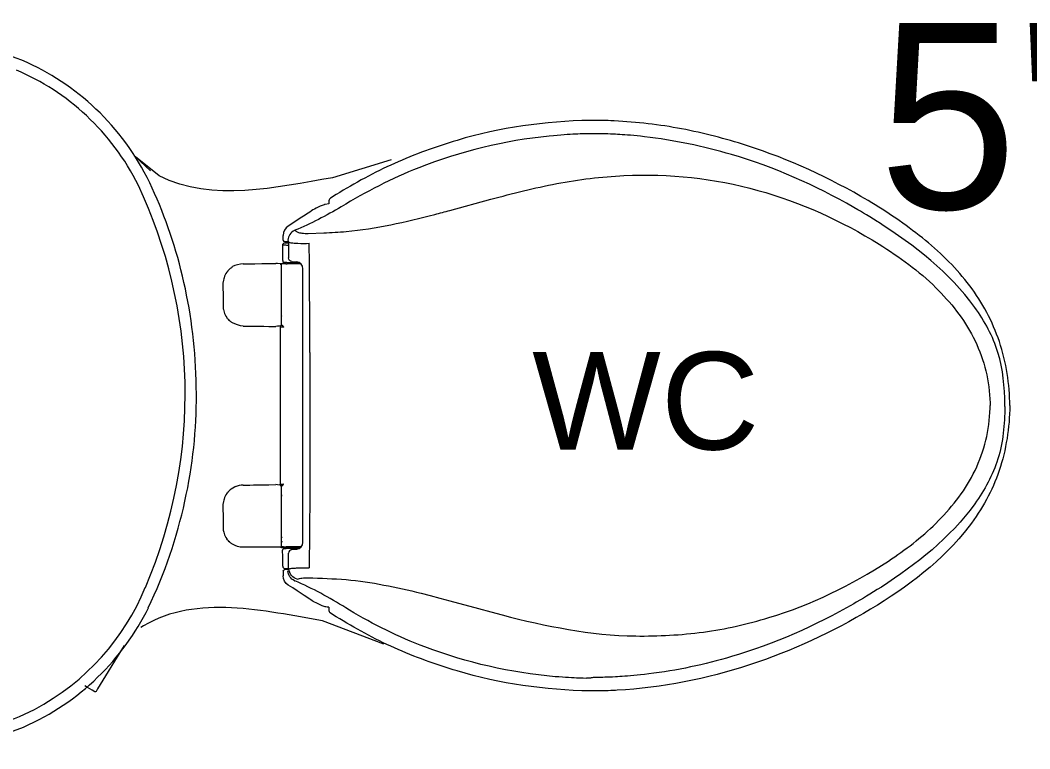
# Model space of a CAD drawing. Header units: inches. Extents: x 0 to 2865, y 0 to 4378.
# Drawn here: x 1212.54 to 1236.96, y 959.14 to 976.78 of the extents above; entities that cross this region are included whole.
import ezdxf

# ---------------------------------------------------------------- set-up
doc = ezdxf.new("R2010")
doc.units = ezdxf.units.IN
doc.layers.add('I-FIXTURE', color=8, linetype='Continuous', lineweight=5)
doc.layers.add('l-FIXTURE', color=7, linetype='Continuous', lineweight=5)
doc.layers.add('I-Furn Text', color=7, linetype='Continuous')
doc.layers.add('TTEXT', color=7, linetype='Continuous')
doc.styles.add('1 by 8 new', font='GOTHIC.TTF', dxfattribs={"height": 4.5})
doc.styles.add('A-ARCH-B01FL$0$Annotative', font='arial.ttf')

# ---------------------------------------------------------------- blocks, each defined once
blk = doc.blocks.new('A$C7D7620EA')
at = {"layer": 'I-FIXTURE'}
for points in [[(8.834, 14.568), (8.927, 14.579)], [(8.927, 14.579), (9.015, 14.588)], [(9.015, 14.588), (9.096, 14.595)], [(9.096, 14.595), (9.173, 14.602)], [(9.173, 14.602), (9.244, 14.608)], [(9.244, 14.608), (9.31, 14.613)], [(9.31, 14.613), (9.373, 14.617)], [(9.373, 14.617), (9.432, 14.62)], [(9.432, 14.62), (9.487, 14.624)], [(9.487, 14.624), (9.539, 14.627)], [(9.539, 14.627), (9.587, 14.629)], [(9.587, 14.629), (9.655, 14.632)], [(9.655, 14.632), (9.717, 14.634)], [(9.717, 14.634), (9.773, 14.636)], [(9.773, 14.636), (9.824, 14.637)], [(9.824, 14.637), (9.871, 14.639)], [(9.871, 14.639), (9.932, 14.64)], [(9.932, 14.64), (10.016, 14.64)], [(10.016, 14.64), (10.055, 14.641)], [(10.055, 14.641), (10.097, 14.641)], [(10.186, 14.64), (10.271, 14.637)], [(10.271, 14.637), (10.341, 14.636)], [(10.341, 14.636), (10.392, 14.634)], [(10.392, 14.634), (10.446, 14.632)], [(10.446, 14.632), (10.504, 14.629)], [(10.504, 14.629), (10.566, 14.626)], [(10.566, 14.626), (10.632, 14.623)], [(10.632, 14.623), (10.703, 14.618)], [(10.703, 14.618), (10.779, 14.614)], [(10.779, 14.614), (10.859, 14.608)], [(10.859, 14.608), (10.945, 14.601)], [(10.945, 14.601), (11.038, 14.593)], [(11.038, 14.593), (11.138, 14.583)], [(13.541, 12.785), (12.551, 13.055)], [(16.29, 13.166), (16.426, 13.078)], [(16.433, 13.07), (16.427, 13.077), (16.426, 13.078)], [(16.431, 13.075), (16.426, 13.078)], [(16.431, 13.075), (16.438, 13.069)], [(16.472, 12.997), (16.472, 12.942)], [(16.472, 12.942), (16.561, 12.928)], [(3.463, 12.674), (3.54, 12.72)], [(3.54, 12.72), (3.611, 12.763)], [(3.611, 12.763), (3.678, 12.802)], [(3.678, 12.802), (3.773, 12.857)], [(16.561, 12.928), (16.574, 12.925)], [(16.574, 12.925), (16.58, 12.923)], [(16.778, 12.837), (16.814, 12.818)], [(3.203, 12.514), (3.296, 12.571)], [(3.295, 12.571), (3.382, 12.625)], [(3.382, 12.625), (3.463, 12.674)], [(17.121, 12.62), (17.233, 12.546)], [(17.233, 12.546), (17.342, 12.475)], [(17.342, 12.475), (17.451, 12.406)], [(16.97, 12.228), (16.589, 12.241)], [(17.297, 12.3), (17.293, 12.302)], [(17.294, 12.302), (17.297, 12.3)], [(17.458, 12.063), (17.433, 12.017)], [(17.445, 11.997), (17.447, 11.998)], [(17.524, 12.003), (17.446, 12.003)], [(17.447, 11.998), (17.524, 12.003)], [(17.454, 12.026), (17.544, 12.033)], [(17.573, 12.064), (17.573, 12.18)], [(17.442, 11.938), (17.488, 11.938), (17.505, 11.939)], [(17.442, 11.929), (17.442, 11.634)], [(17.505, 11.939), (17.583, 11.945)], [(17.583, 11.571), (17.583, 11.945)], [(17.143, 11.487), (17.504, 11.495)], [(17.18, 11.517), (17.35, 11.518), (17.433, 11.519), (17.474, 11.519), (17.488, 11.52)], [(17.362, 11.547), (17.246, 11.537)], [(17.362, 11.547), (17.353, 11.549)], [(17.485, 11.494), (17.478, 11.494)], [(17.504, 11.495), (17.485, 11.494)], [(17.488, 11.52), (17.505, 11.52)], [(17.505, 11.495), (17.504, 11.495)], [(17.505, 11.52), (17.576, 11.525)], [(17.505, 11.495), (17.551, 11.492)], [(17.551, 11.492), (17.595, 11.492)], [(17.595, 11.492), (17.607, 11.492)], [(17.596, 11.491), (17.595, 11.492)], [(17.597, 11.49), (17.596, 11.491)], [(17.608, 11.491), (17.607, 11.492)], [(17.608, 11.492), (17.638, 11.49)], [(17.61, 11.491), (17.608, 11.492)], [(17.609, 11.49), (17.608, 11.491)], [(17.613, 11.49), (17.61, 11.491)], [(17.62, 11.487), (17.613, 11.49)], [(17.619, 11.487), (17.62, 11.488)], [(17.621, 11.486), (17.619, 11.487)], [(17.619, 11.487), (17.619, 11.479)], [(17.622, 11.489), (17.62, 11.488)], [(17.622, 11.489), (17.637, 11.49)], [(17.637, 11.49), (17.709, 11.498)], [(17.709, 11.498), (17.75, 11.503)], [(17.944, 11.499), (17.75, 11.503)], [(18.089, 11.497), (17.944, 11.499)], [(18.257, 11.495), (18.089, 11.497)], [(18.544, 11.494), (18.257, 11.495)], [(17.094, 4.75), (17.094, 11.371)], [(17.618, 11.468), (17.618, 10.01)], [(18.846, 11.383), (18.845, 11.384)], [(18.853, 11.377), (18.877, 11.357)], [(18.877, 11.357), (18.895, 11.339)], [(18.895, 11.339), (18.914, 11.319)], [(18.914, 11.319), (18.915, 11.315)], [(18.915, 11.315), (18.937, 11.289)], [(17.607, 10.232), (17.618, 10.25)], [(17.611, 10.108), (17.618, 10.108)], [(17.611, 10.033), (17.618, 10.034), (17.613, 10.033)], [(18.846, 10.095), (18.845, 10.094)], [(18.895, 10.139), (18.896, 10.14), (18.915, 10.161), (18.918, 10.164), (18.937, 10.189)], [(17.643, 9.963), (17.569, 9.957)], [(17.601, 10.005), (17.596, 10.003)], [(17.599, 9.986), (17.602, 9.996)], [(17.6, 9.986), (17.599, 9.986)], [(17.604, 9.987), (17.6, 9.986)], [(17.607, 10.006), (17.601, 10.005)], [(17.602, 10.002), (17.601, 10.005)], [(17.606, 9.987), (17.613, 9.999)], [(17.613, 10.006), (17.607, 10.006)], [(17.607, 9.987), (17.608, 9.987)], [(17.608, 9.987), (17.63, 9.988)], [(17.608, 9.987), (17.61, 9.988)], [(17.61, 9.988), (17.613, 9.989)], [(17.618, 10.006), (17.613, 10.006)], [(17.613, 10.003), (17.613, 10.006)], [(17.613, 9.999), (17.613, 10.003)], [(17.613, 9.989), (17.619, 9.992)], [(17.618, 10.01), (17.619, 9.991)], [(17.619, 9.991), (17.634, 9.993)], [(17.619, 9.991), (17.62, 9.991)], [(17.623, 9.989), (17.62, 9.991)], [(17.622, 9.989), (17.681, 9.982), (17.709, 9.979), (17.75, 9.974)], [(17.634, 9.993), (17.646, 9.995)], [(17.643, 9.963), (17.643, 6.159)], [(18.04, 9.98), (17.92, 9.978), (17.75, 9.974)], [(18.208, 9.982), (18.04, 9.98)], [(18.544, 9.984), (18.208, 9.982)], [(0, 8.059), (0, 8.149)], [(0.12, 8.036), (0.12, 8.084)], [(0.476, 8.084), (0.476, 8.061)], [(0.476, 8.036), (0.476, 8.061)], [(17.643, 6.159), (17.569, 6.164)], [(17.596, 6.118), (17.589, 6.123)], [(17.596, 6.136), (17.592, 6.137)], [(17.599, 6.135), (17.596, 6.136)], [(17.601, 6.116), (17.596, 6.118)], [(17.599, 6.135), (17.602, 6.125)], [(17.6, 6.135), (17.599, 6.135)], [(17.604, 6.135), (17.6, 6.135)], [(17.602, 6.119), (17.601, 6.116)], [(17.607, 6.115), (17.601, 6.116)], [(17.605, 6.135), (17.604, 6.135)], [(17.606, 6.135), (17.605, 6.135)], [(17.606, 6.135), (17.612, 6.124)], [(17.607, 6.135), (17.608, 6.135)], [(17.613, 6.115), (17.607, 6.115)], [(17.63, 6.133), (17.608, 6.135)], [(17.608, 6.135), (17.61, 6.134)], [(17.61, 6.134), (17.613, 6.133)], [(17.612, 6.124), (17.613, 6.121)], [(17.613, 6.133), (17.616, 6.131)], [(17.613, 6.121), (17.613, 6.118)], [(17.613, 6.118), (17.613, 6.115)], [(17.618, 6.115), (17.613, 6.115)], [(17.616, 6.131), (17.619, 6.13)], [(17.619, 6.119), (17.618, 6.111)], [(17.618, 6.111), (17.618, 4.654)], [(17.619, 6.13), (17.62, 6.131)], [(17.621, 6.13), (17.619, 6.13)], [(17.619, 6.13), (17.619, 6.122)], [(17.619, 6.122), (17.619, 6.119)], [(17.623, 6.132), (17.62, 6.131)], [(17.623, 6.132), (17.652, 6.136)], [(17.652, 6.136), (17.709, 6.142)], [(17.709, 6.142), (17.75, 6.147)], [(17.92, 6.143), (17.75, 6.147)], [(18.04, 6.141), (17.92, 6.143)], [(18.208, 6.139), (18.04, 6.141)], [(17.607, 5.889), (17.618, 5.871)], [(17.613, 6.088), (17.611, 6.088)], [(17.611, 6.013), (17.618, 6.013)], [(17.618, 6.088), (17.613, 6.088)], [(18.846, 6.027), (18.845, 6.028)], [(18.853, 6.021), (18.877, 6)], [(18.877, 6), (18.895, 5.982)], [(18.888, 5.99), (18.895, 5.982)], [(18.895, 5.982), (18.914, 5.962)], [(18.914, 5.962), (18.915, 5.959)], [(18.929, 5.942), (18.928, 5.945), (18.914, 5.961)], [(18.915, 5.959), (18.937, 5.932)], [(18.937, 5.933), (18.929, 5.942)], [(17.399, 4.648), (17.128, 4.649)], [(17.495, 4.647), (17.399, 4.648)], [(17.504, 4.646), (17.495, 4.647)], [(17.523, 4.645), (17.504, 4.646)], [(17.569, 4.648), (17.523, 4.645)], [(17.601, 4.649), (17.569, 4.648)], [(17.615, 4.649), (17.601, 4.649)], [(17.603, 4.752), (17.618, 4.752)], [(17.618, 4.654), (17.619, 4.635)], [(18.846, 4.738), (18.845, 4.737)], [(18.895, 4.783), (18.896, 4.784), (18.915, 4.806), (18.918, 4.808)], [(18.918, 4.808), (18.937, 4.833)], [(17.211, 4.629), (17.146, 4.63)], [(17.219, 4.629), (17.147, 4.629)], [(17.379, 4.626), (17.15, 4.626)], [(17.189, 4.6), (17.488, 4.598)], [(17.414, 4.628), (17.219, 4.629)], [(17.233, 4.629), (17.219, 4.629)], [(17.264, 4.629), (17.233, 4.629)], [(17.362, 4.574), (17.246, 4.584)], [(17.368, 4.628), (17.264, 4.629)], [(17.277, 4.626), (17.277, 4.6)], [(17.362, 4.574), (17.353, 4.573)], [(17.367, 4.627), (17.363, 4.628)], [(17.367, 4.627), (17.364, 4.628)], [(17.367, 4.627), (17.381, 4.628)], [(17.368, 4.627), (17.367, 4.627)], [(17.368, 4.627), (17.367, 4.627)], [(17.385, 4.628), (17.368, 4.628)], [(17.381, 4.628), (17.379, 4.628)], [(17.384, 4.626), (17.379, 4.626)], [(17.381, 4.628), (17.388, 4.628)], [(17.392, 4.626), (17.381, 4.627)], [(17.387, 4.628), (17.384, 4.628)], [(17.408, 4.626), (17.387, 4.626)], [(17.4, 4.626), (17.392, 4.626)], [(17.41, 4.626), (17.4, 4.626)], [(17.41, 4.626), (17.407, 4.626)], [(17.41, 4.626), (17.504, 4.626)], [(17.478, 4.628), (17.414, 4.628)], [(17.442, 4.192), (17.442, 4.487)], [(17.485, 4.627), (17.478, 4.628)], [(17.504, 4.626), (17.485, 4.627)], [(17.488, 4.598), (17.505, 4.597)], [(17.505, 4.626), (17.504, 4.626)], [(17.551, 4.629), (17.505, 4.626)], [(17.505, 4.597), (17.576, 4.592)], [(17.595, 4.629), (17.551, 4.629)], [(17.551, 4.629), (17.551, 4.629)], [(17.596, 4.63), (17.595, 4.629)], [(17.607, 4.629), (17.595, 4.629)], [(17.597, 4.631), (17.596, 4.63)], [(17.608, 4.63), (17.607, 4.629)], [(17.609, 4.631), (17.608, 4.63)], [(17.638, 4.631), (17.608, 4.629)], [(17.61, 4.63), (17.608, 4.629)], [(17.613, 4.631), (17.61, 4.63)], [(17.62, 4.634), (17.613, 4.631)], [(17.619, 4.635), (17.634, 4.637)], [(17.619, 4.635), (17.62, 4.634)], [(17.623, 4.633), (17.62, 4.634)], [(17.623, 4.633), (18.543, 4.633)], [(17.623, 4.633), (17.637, 4.631)], [(17.634, 4.637), (17.646, 4.639)], [(17.445, 4.12), (17.447, 4.12)], [(17.524, 4.114), (17.446, 4.114)], [(17.454, 4.095), (17.544, 4.088)], [(17.573, 4.058), (17.573, 3.941)], [(17.297, 3.821), (17.293, 3.819)], [(17.294, 3.82), (17.297, 3.821)], [(17.342, 3.646), (17.451, 3.715)], [(14.02, 3.463), (13.788, 3.402)], [(14.239, 3.519), (14.02, 3.463)], [(16.932, 3.376), (17.065, 3.465)], [(17.065, 3.465), (17.233, 3.575)], [(17.233, 3.575), (17.342, 3.646)], [(13.541, 3.336), (12.848, 3.147)], [(13.788, 3.402), (13.541, 3.336)], [(16.472, 3.18), (16.472, 3.12)], [(12.551, 3.067), (12.275, 2.994)], [(12.848, 3.147), (12.551, 3.067)], [(15.971, 3.111), (16.059, 3.165)], [(16.29, 2.952), (16.426, 3.039)], [(16.431, 3.043), (16.426, 3.039)], [(16.427, 3.04), (16.426, 3.039)], [(16.433, 3.047), (16.427, 3.04)], [(16.431, 3.043), (16.438, 3.048)], [(21.42, 2.255), (21.462, 2.188), (22.06, 1.208), (22.1, 1.141), (22.112, 1.131), (22.127, 1.133), (22.196, 1.173), (22.306, 1.236), (22.374, 1.275)], [(10.135, 1.465), (10.179, 1.465)], [(10.172, 1.462), (10.236, 1.463)]]:
    blk.add_lwpolyline(points, dxfattribs=at)
for points in [[(23.633, 16.301), (25.016, 16.987), (26.623, 16.724), (27.733, 15.744)], [(20.683, 13.192), (21.288, 14.608), (22.361, 15.681), (23.633, 16.3)], [(21.074, 13.386), (21.717, 14.69), (22.8, 15.663), (24.024, 16.176)], [(9.648, 14.954), (9.815, 14.96), (9.982, 14.963), (10.15, 14.963)], [(10.097, 14.641), (10.126, 14.641), (10.157, 14.64), (10.186, 14.64)], [(20.907, 3.659), (19.517, 6.901), (19.681, 10.425), (21.076, 13.391)], [(19.673, 8.343), (19.673, 10.096), (20.045, 11.764), (20.684, 13.194)], [(16.438, 13.069), (16.457, 13.049), (16.472, 13.026), (16.472, 12.997)], [(13.906, 12.688), (13.784, 12.72), (13.663, 12.752), (13.541, 12.785)], [(16.17, 12.87), (16.533, 12.657), (16.903, 12.46), (17.293, 12.302)], [(16.58, 12.923), (16.649, 12.903), (16.715, 12.871), (16.778, 12.837)], [(16.814, 12.818), (16.919, 12.755), (17.019, 12.687), (17.121, 12.62)], [(16.051, 12.274), (15.322, 12.337), (14.613, 12.506), (13.906, 12.688)], [(16.589, 12.241), (16.409, 12.249), (16.23, 12.26), (16.051, 12.274)], [(17.297, 12.3), (17.392, 12.256), (17.454, 12.168), (17.458, 12.063)], [(17.451, 12.406), (17.526, 12.355), (17.573, 12.271), (17.573, 12.18)], [(16.929, 9.346), (16.93, 10.226), (16.935, 11.108), (16.942, 11.989)], [(17.453, 12.026), (17.436, 12.005), (17.442, 11.955), (17.442, 11.929)], [(17.583, 11.945), (17.583, 11.976), (17.556, 12.002), (17.524, 12.003)], [(17.573, 12.064), (17.573, 12.048), (17.561, 12.034), (17.544, 12.033)], [(17.094, 11.371), (17.094, 11.457), (17.161, 11.529), (17.246, 11.537)], [(17.362, 11.547), (17.406, 11.551), (17.441, 11.589), (17.442, 11.634)], [(17.583, 11.571), (17.583, 11.557), (17.583, 11.538), (17.576, 11.525)], [(17.644, 11.482), (17.644, 11.482), (17.629, 11.486), (17.621, 11.486)], [(18.544, 11.494), (18.609, 11.491), (18.741, 11.453), (18.801, 11.426)], [(18.797, 11.418), (18.816, 11.405), (18.835, 11.392), (18.853, 11.377)], [(18.853, 11.377), (18.868, 11.365), (18.882, 11.352), (18.895, 11.339)], [(18.937, 11.289), (18.965, 11.248), (18.985, 11.201), (19.003, 11.154)], [(19.003, 11.154), (19.01, 11.135), (19.015, 11.116), (19.02, 11.097)], [(19.003, 10.324), (18.986, 10.277), (18.965, 10.23), (18.937, 10.189)], [(19.02, 10.382), (19.015, 10.362), (19.01, 10.343), (19.003, 10.324)], [(19.028, 10.473), (19.027, 10.443), (19.027, 10.411), (19.02, 10.382)], [(17.618, 10.209), (17.618, 10.209), (17.608, 10.223), (17.607, 10.232)], [(18.544, 9.984), (18.609, 9.986), (18.741, 10.038), (18.801, 10.065)], [(18.797, 10.06), (18.816, 10.072), (18.835, 10.085), (18.853, 10.1)], [(18.895, 10.139), (18.882, 10.126), (18.867, 10.112), (18.853, 10.1)], [(18.853, 10.1), (18.868, 10.112), (18.882, 10.125), (18.895, 10.139)], [(17.596, 10.003), (17.579, 9.995), (17.571, 9.975), (17.569, 9.957)], [(17.654, 9.985), (17.654, 9.985), (17.644, 9.972), (17.643, 9.963)], [(20.836, 3.162), (20.036, 4.842), (19.662, 6.641), (19.673, 8.336)], [(17.589, 6.123), (17.577, 6.133), (17.57, 6.148), (17.569, 6.164)], [(17.592, 6.137), (17.581, 6.142), (17.572, 6.152), (17.569, 6.164)], [(17.644, 6.126), (17.644, 6.126), (17.629, 6.13), (17.621, 6.13)], [(17.654, 6.136), (17.654, 6.136), (17.644, 6.149), (17.643, 6.159)], [(18.544, 6.137), (18.432, 6.138), (18.32, 6.139), (18.208, 6.139)], [(18.544, 6.137), (18.609, 6.135), (18.672, 6.124), (18.733, 6.096)], [(17.618, 5.911), (17.618, 5.911), (17.608, 5.898), (17.607, 5.889)], [(18.726, 6.099), (18.746, 6.087), (18.835, 6.036), (18.853, 6.021)], [(18.853, 6.021), (18.865, 6.011), (18.877, 6.001), (18.888, 5.99)], [(18.937, 5.932), (18.965, 5.892), (18.985, 5.845), (19.003, 5.798)], [(0.845, 5.683), (1.442, 4.858), (2.256, 4.22), (3.105, 3.67)], [(19.003, 5.798), (19.01, 5.778), (19.015, 5.76), (19.02, 5.74)], [(17.618, 4.894), (17.618, 4.894), (17.609, 4.883), (17.607, 4.875)], [(19.003, 4.967), (18.985, 4.92), (18.965, 4.874), (18.937, 4.833)], [(19.02, 5.025), (19.015, 5.005), (19.01, 4.986), (19.003, 4.967)], [(19.028, 5.117), (19.027, 5.086), (19.027, 5.055), (19.02, 5.025)], [(17.246, 4.584), (17.161, 4.592), (17.094, 4.665), (17.094, 4.75)], [(17.523, 4.645), (17.523, 4.635), (17.515, 4.626), (17.505, 4.626)], [(17.618, 4.787), (17.608, 4.779), (17.602, 4.765), (17.603, 4.752)], [(17.607, 4.875), (17.608, 4.867), (17.618, 4.853), (17.618, 4.853)], [(18.543, 4.633), (18.634, 4.634), (18.718, 4.658), (18.797, 4.703)], [(18.797, 4.703), (18.816, 4.716), (18.835, 4.729), (18.853, 4.744)], [(17.362, 4.574), (17.406, 4.57), (17.441, 4.532), (17.442, 4.487)], [(17.453, 4.095), (17.436, 4.116), (17.442, 4.166), (17.442, 4.192)], [(17.583, 4.173), (17.583, 4.141), (17.556, 4.115), (17.524, 4.114)], [(17.232, 3.857), (17.345, 3.889), (17.426, 3.987), (17.433, 4.105)], [(17.297, 3.821), (17.392, 3.866), (17.454, 3.953), (17.458, 4.059)], [(17.451, 3.715), (17.526, 3.765), (17.573, 3.85), (17.573, 3.941)], [(17.573, 4.058), (17.573, 4.073), (17.561, 4.087), (17.544, 4.088)], [(16.051, 3.848), (15.437, 3.793), (14.836, 3.667), (14.239, 3.519)], [(16.97, 3.894), (16.663, 3.884), (16.356, 3.872), (16.051, 3.848)], [(16.059, 3.165), (16.457, 3.41), (16.862, 3.64), (17.293, 3.819)], [(23.591, 0.708), (22.328, 1.377), (21.411, 2.437), (20.909, 3.655)], [(16.472, 3.18), (16.495, 3.182), (16.518, 3.184), (16.54, 3.189)], [(16.472, 3.12), (16.472, 3.092), (16.457, 3.068), (16.438, 3.048)], [(23.852, 0.281), (22.488, 0.878), (21.444, 1.929), (20.832, 3.169)], [(27.533, 1.125), (26.417, 0.141), (24.848, 0.017), (23.59, 0.709)], [(27.734, 0.937), (26.647, -0.035), (25.142, -0.247), (23.856, 0.28)]]:
    blk.add_open_spline(points, degree=3, dxfattribs=at)
for points, knots in [([(0, 8.149), (0.014, 8.681), (0.104, 9.201), (0.284, 9.702), (0.457, 10.185), (0.71, 10.633), (1.027, 11.036), (1.343, 11.44), (1.714, 11.797), (2.114, 12.118), (2.528, 12.45), (2.967, 12.751), (3.424, 13.021), (4.351, 13.57), (5.337, 14.026), (6.364, 14.355), (6.879, 14.521), (7.404, 14.655), (7.936, 14.758), (8.473, 14.861), (9.019, 14.921), (9.565, 14.95), (9.593, 14.951), (9.62, 14.953), (9.648, 14.954)], [0, 0, 0, 0, 1, 1, 1, 2, 2, 2, 3, 3, 3, 4, 4, 4, 5, 5, 5, 6, 6, 6, 7, 7, 7, 8, 8, 8, 8]), ([(10.15, 14.963), (11.237, 14.94), (12.324, 14.792), (13.368, 14.48), (13.883, 14.325), (14.39, 14.141), (14.881, 13.922), (15.368, 13.705), (15.837, 13.447), (16.29, 13.166)], [0, 0, 0, 0, 1, 1, 1, 2, 2, 2, 3, 3, 3, 3]), ([(3.773, 12.857), (4.704, 13.39), (5.696, 13.834), (6.726, 14.135), (7.417, 14.337), (8.119, 14.483), (8.834, 14.568)], [0, 0, 0, 0, 1, 1, 1, 2, 2, 2, 2]), ([(11.138, 14.583), (12.219, 14.472), (13.283, 14.217), (14.295, 13.816), (14.949, 13.557), (15.569, 13.233), (16.17, 12.87)], [0, 0, 0, 0, 1, 1, 1, 2, 2, 2, 2]), ([(14.964, 14.005), (14.964, 14.005), (16.381, 13.574), (16.381, 13.574), (17.733, 13.346), (19.28, 12.972), (20.572, 13.619), (20.572, 13.619), (21.143, 14.077), (21.143, 14.077), (21.143, 14.077), (20.78, 13.743), (20.78, 13.743)], [0, 0, 0, 0, 1, 1, 1, 2, 2, 2, 3, 3, 3, 4, 4, 4, 4]), ([(12.551, 13.055), (12.024, 13.194), (11.494, 13.329), (10.958, 13.432), (10.421, 13.534), (9.876, 13.6), (9.33, 13.626), (8.241, 13.681), (7.143, 13.56), (6.092, 13.27), (5.059, 12.986), (4.068, 12.53), (3.158, 11.965), (2.668, 11.66), (2.199, 11.317), (1.786, 10.913)], [0, 0, 0, 0, 1, 1, 1, 2, 2, 2, 3, 3, 3, 4, 4, 4, 5, 5, 5, 5]), ([(0.845, 10.438), (1.458, 11.286), (2.301, 11.937), (3.176, 12.496), (3.186, 12.503), (3.194, 12.507), (3.203, 12.514)], [0, 0, 0, 0, 1, 1, 1, 2, 2, 2, 2]), ([(17.294, 12.302), (17.273, 12.289), (17.252, 12.277), (17.232, 12.264), (17.197, 12.244), (17.156, 12.241), (17.118, 12.237), (17.069, 12.23), (17.019, 12.226), (16.97, 12.228)], [0, 0, 0, 0, 1, 1, 1, 2, 2, 2, 3, 3, 3, 3]), ([(17.433, 12.017), (17.406, 11.998), (17.37, 11.998), (17.34, 11.996), (17.299, 11.994), (17.258, 11.99), (17.217, 11.988), (17.125, 11.984), (17.033, 11.984), (16.942, 11.989)], [0, 0, 0, 0, 1, 1, 1, 2, 2, 2, 3, 3, 3, 3]), ([(19.02, 11.097), (19.042, 10.999), (19.028, 10.896), (19.028, 10.796), (19.028, 10.689), (19.028, 10.581), (19.028, 10.473)], [0, 0, 0, 0, 1, 1, 1, 2, 2, 2, 2]), ([(1.786, 10.913), (1.432, 10.558), (1.111, 10.163), (0.883, 9.715), (0.647, 9.253), (0.508, 8.746), (0.481, 8.227), (0.478, 8.18), (0.476, 8.133), (0.476, 8.084)], [0, 0, 0, 0, 1, 1, 1, 2, 2, 2, 3, 3, 3, 3]), ([(0.12, 8.084), (0.122, 8.51), (0.159, 8.939), (0.285, 9.346), (0.407, 9.74), (0.608, 10.102), (0.845, 10.438)], [0, 0, 0, 0, 1, 1, 1, 2, 2, 2, 2]), ([(17.599, 9.986), (17.599, 9.986), (17.596, 9.986), (17.596, 9.986), (17.583, 9.982), (17.572, 9.971), (17.569, 9.957)], [0, 0, 0, 0, 1, 1, 1, 2, 2, 2, 2]), ([(16.929, 9.346), (16.929, 8.24), (16.927, 7.134), (16.93, 6.027), (16.931, 5.688), (16.933, 5.348), (16.935, 5.009), (16.935, 5.009), (16.942, 4.133), (16.942, 4.133)], [0, 0, 0, 0, 1, 1, 1, 2, 2, 2, 3, 3, 3, 3]), ([(0, 8.059), (0.004, 7.522), (0.086, 6.996), (0.258, 6.487), (0.423, 6.001), (0.671, 5.549), (0.981, 5.14), (1.613, 4.305), (2.478, 3.671), (3.367, 3.132), (4.287, 2.576), (5.271, 2.121), (6.292, 1.784), (7.328, 1.441), (8.409, 1.233), (9.499, 1.171), (9.548, 1.168), (9.597, 1.166), (9.648, 1.163)], [0, 0, 0, 0, 1, 1, 1, 2, 2, 2, 3, 3, 3, 4, 4, 4, 5, 5, 5, 6, 6, 6, 6]), ([(0.12, 8.036), (0.122, 7.609), (0.16, 7.177), (0.287, 6.768), (0.41, 6.377), (0.609, 6.017), (0.845, 5.683)], [0, 0, 0, 0, 1, 1, 1, 2, 2, 2, 2]), ([(1.786, 5.209), (1.433, 5.563), (1.111, 5.958), (0.883, 6.406), (0.648, 6.867), (0.508, 7.374), (0.481, 7.891), (0.478, 7.939), (0.476, 7.988), (0.476, 8.036)], [0, 0, 0, 0, 1, 1, 1, 2, 2, 2, 3, 3, 3, 3]), ([(19.02, 5.74), (19.042, 5.642), (19.028, 5.54), (19.028, 5.44), (19.028, 5.332), (19.028, 5.225), (19.028, 5.117)], [0, 0, 0, 0, 1, 1, 1, 2, 2, 2, 2]), ([(12.275, 2.994), (11.218, 2.721), (10.142, 2.499), (9.047, 2.485), (8.499, 2.478), (7.955, 2.507), (7.411, 2.579), (6.874, 2.652), (6.345, 2.771), (5.826, 2.929), (4.807, 3.239), (3.825, 3.713), (2.935, 4.298), (2.527, 4.567), (2.137, 4.868), (1.786, 5.209)], [0, 0, 0, 0, 1, 1, 1, 2, 2, 2, 3, 3, 3, 4, 4, 4, 5, 5, 5, 5]), ([(18.853, 4.744), (18.868, 4.756), (18.882, 4.769), (18.895, 4.783), (18.882, 4.769), (18.867, 4.756), (18.853, 4.744)], [0, 0, 0, 0, 1, 1, 1, 2, 2, 2, 2]), ([(17.583, 4.173), (17.583, 4.254), (17.583, 4.336), (17.583, 4.418), (17.583, 4.467), (17.601, 4.548), (17.576, 4.592)], [0, 0, 0, 0, 1, 1, 1, 2, 2, 2, 2]), ([(17.433, 4.105), (17.406, 4.123), (17.37, 4.123), (17.34, 4.125), (17.299, 4.128), (17.258, 4.132), (17.217, 4.133), (17.125, 4.137), (17.033, 4.137), (16.942, 4.133)], [0, 0, 0, 0, 1, 1, 1, 2, 2, 2, 3, 3, 3, 3]), ([(3.105, 3.67), (3.105, 3.67), (3.203, 3.607), (3.203, 3.607), (3.203, 3.607), (3.296, 3.55), (3.296, 3.55), (3.296, 3.55), (3.382, 3.497), (3.382, 3.497), (3.382, 3.497), (3.463, 3.447), (3.463, 3.447), (3.463, 3.447), (3.54, 3.401), (3.54, 3.401), (3.54, 3.401), (3.611, 3.359), (3.611, 3.359), (3.611, 3.359), (3.711, 3.3), (3.711, 3.3), (3.711, 3.3), (3.773, 3.264), (3.773, 3.264), (4.705, 2.731), (5.695, 2.288), (6.726, 1.986), (7.383, 1.793), (8.053, 1.649), (8.733, 1.565)], [0, 0, 0, 0, 1, 1, 1, 2, 2, 2, 3, 3, 3, 4, 4, 4, 5, 5, 5, 6, 6, 6, 7, 7, 7, 8, 8, 8, 9, 9, 9, 10, 10, 10, 10]), ([(17.232, 3.857), (17.198, 3.878), (17.156, 3.881), (17.118, 3.885), (17.069, 3.89), (17.019, 3.896), (16.97, 3.894)], [0, 0, 0, 0, 1, 1, 1, 2, 2, 2, 2]), ([(15.137, 2.287), (15.137, 2.287), (16.626, 2.854), (16.626, 2.854), (18.017, 3.083), (19.653, 3.498), (20.95, 2.73), (20.95, 2.73), (21.017, 2.69), (21.017, 2.69)], [0, 0, 0, 0, 1, 1, 1, 2, 2, 2, 3, 3, 3, 3]), ([(16.54, 3.189), (16.54, 3.189), (16.561, 3.193), (16.561, 3.193), (16.561, 3.193), (16.58, 3.198), (16.58, 3.198), (16.649, 3.217), (16.715, 3.25), (16.778, 3.284)], [0, 0, 0, 0, 1, 1, 1, 2, 2, 2, 3, 3, 3, 3]), ([(16.778, 3.284), (16.778, 3.284), (16.814, 3.304), (16.814, 3.304), (16.854, 3.326), (16.893, 3.351), (16.932, 3.376)], [0, 0, 0, 0, 1, 1, 1, 2, 2, 2, 2]), ([(9.648, 1.163), (9.815, 1.157), (9.982, 1.155), (10.15, 1.154), (11.237, 1.177), (12.325, 1.325), (13.367, 1.638), (13.883, 1.793), (14.39, 1.976), (14.881, 2.195), (15.368, 2.413), (15.837, 2.67), (16.29, 2.952)], [0, 0, 0, 0, 1, 1, 1, 2, 2, 2, 3, 3, 3, 4, 4, 4, 4]), ([(10.229, 1.459), (10.229, 1.459), (10.318, 1.461), (10.318, 1.461), (10.318, 1.461), (10.367, 1.462), (10.367, 1.462), (10.367, 1.462), (10.419, 1.465), (10.419, 1.465), (10.419, 1.465), (10.476, 1.467), (10.476, 1.467), (10.476, 1.467), (10.536, 1.469), (10.536, 1.469), (10.536, 1.469), (10.6, 1.472), (10.6, 1.472), (10.6, 1.472), (10.669, 1.476), (10.669, 1.476), (10.669, 1.476), (10.742, 1.481), (10.742, 1.481), (10.742, 1.481), (10.819, 1.486), (10.819, 1.486), (10.819, 1.486), (10.904, 1.492), (10.904, 1.492), (10.904, 1.492), (10.994, 1.499), (10.994, 1.499), (12.072, 1.596), (13.13, 1.835), (14.144, 2.218), (14.779, 2.457), (15.389, 2.76), (15.971, 3.111)], [0, 0, 0, 0, 1, 1, 1, 2, 2, 2, 3, 3, 3, 4, 4, 4, 5, 5, 5, 6, 6, 6, 7, 7, 7, 8, 8, 8, 9, 9, 9, 10, 10, 10, 11, 11, 11, 12, 12, 12, 13, 13, 13, 13]), ([(8.733, 1.565), (8.733, 1.565), (8.834, 1.553), (8.834, 1.553), (8.834, 1.553), (8.927, 1.542), (8.927, 1.542), (8.927, 1.542), (9.015, 1.533), (9.015, 1.533), (9.015, 1.533), (9.096, 1.525), (9.096, 1.525), (9.096, 1.525), (9.173, 1.519), (9.173, 1.519), (9.173, 1.519), (9.244, 1.514), (9.244, 1.514), (9.244, 1.514), (9.31, 1.508), (9.31, 1.508), (9.31, 1.508), (9.373, 1.504), (9.373, 1.504), (9.373, 1.504), (9.432, 1.501), (9.432, 1.501), (9.432, 1.501), (9.487, 1.497), (9.487, 1.497), (9.487, 1.497), (9.539, 1.494), (9.539, 1.494), (9.539, 1.494), (9.61, 1.491), (9.61, 1.491), (9.61, 1.491), (9.676, 1.489), (9.676, 1.489), (9.676, 1.489), (9.737, 1.486), (9.737, 1.486), (9.737, 1.486), (9.791, 1.485), (9.791, 1.485), (9.791, 1.485), (9.841, 1.483), (9.841, 1.483), (9.841, 1.483), (9.887, 1.482), (9.887, 1.482), (9.887, 1.482), (9.948, 1.481), (9.948, 1.481), (9.948, 1.481), (10.016, 1.481), (10.016, 1.481), (10.016, 1.481), (10.055, 1.48), (10.055, 1.48), (10.077, 1.48), (10.12, 1.465), (10.141, 1.466)], [0, 0, 0, 0, 1, 1, 1, 2, 2, 2, 3, 3, 3, 4, 4, 4, 5, 5, 5, 6, 6, 6, 7, 7, 7, 8, 8, 8, 9, 9, 9, 10, 10, 10, 11, 11, 11, 12, 12, 12, 13, 13, 13, 14, 14, 14, 15, 15, 15, 16, 16, 16, 17, 17, 17, 18, 18, 18, 19, 19, 19, 20, 20, 20, 21, 21, 21, 21])]:
    blk.add_open_spline(points, degree=3, knots=knots, dxfattribs=at)

msp = doc.modelspace()

# ---------------------------------------------------------------- block references
at = {"layer": 'l-FIXTURE', "color": 8, "lineweight": 5, "transparency": 33554636, "xscale": -1}
msp.add_blockref('A$C7D7620EA', (1236.478, 959.391), dxfattribs=at)

# ---------------------------------------------------------------- texts
at = {"layer": 'I-Furn Text', "color": 8, "lineweight": 5, "transparency": 33554636, "insert": (1247.296, 976.712), "char_height": 4.5, "width": 50.47192, "attachment_point": 2, "style": '1 by 8 new'}
msp.add_mtext('5\'-0"X7\'-6"', dxfattribs=at)
at = {"layer": 'TTEXT', "color": 8, "lineweight": 5, "ltscale": 0.001, "transparency": 33554636, "insert": (1230.421, 967.552), "char_height": 2.3609, "attachment_point": 6, "style": 'A-ARCH-B01FL$0$Annotative'}
msp.add_mtext('WC', dxfattribs=at)

doc.saveas('drawing.dxf')
